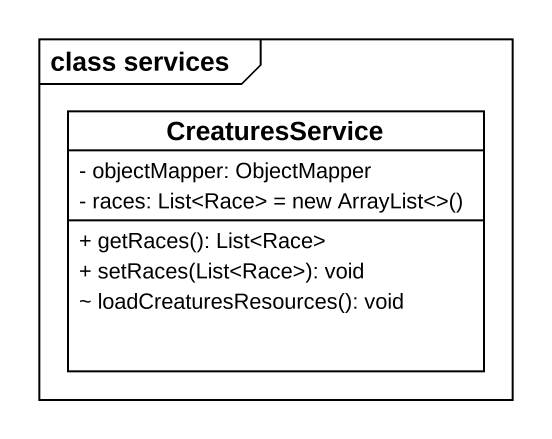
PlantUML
@startuml
mainframe class services
hide circle
hide empty members
skinparam classAttributeIconSize 0
class CreaturesService {
  - objectMapper: ObjectMapper
  {field} - races: List<Race> = new ArrayList<>()
  + getRaces(): List<Race>
  + setRaces(List<Race>): void
  ~ loadCreaturesResources(): void
}
@enduml
